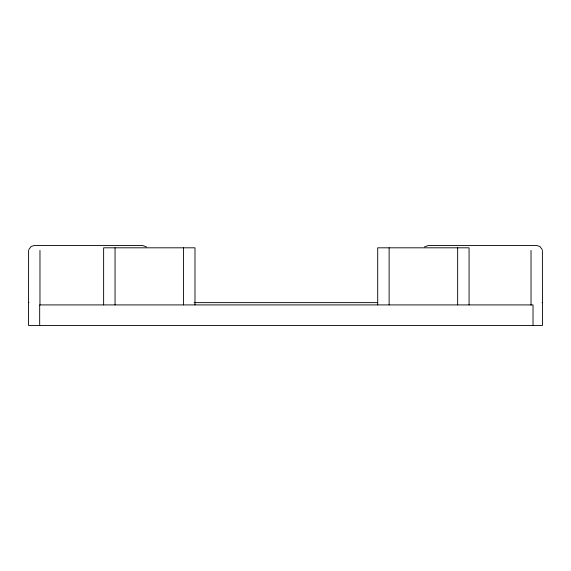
<?xml version="1.0" encoding="UTF-8"?>
<svg xmlns="http://www.w3.org/2000/svg" width="571" height="571" viewBox="0 0 571 571"><rect width="100%" height="100%" fill="white"/><g stroke="black" fill="none" stroke-linecap="round" stroke-linejoin="round"><path stroke-width="0.86" d="M39.977 250.426L39.97 305.142M28.607 250.426L28.55 325.47L542.45 325.47L542.393 250.426M28.778 249.634L31.169 246.436L34.26 245.53L142.75 245.53L146.49 246.922M424.51 246.922L428.25 245.53L536.74 245.53L539.831 246.436L542.222 249.634M28.55 302.63L28.943 302.63M194.104 302.63L377.788 302.63M542.057 302.63L542.45 302.63M531.023 250.426L531.03 305.142M533.021 325.47L533.021 304.914L39.677 304.914L39.677 325.47M469.069 304.914L469.069 247.814L377.709 247.814L377.709 304.914M457.649 247.814L457.649 304.914M389.129 247.814L389.129 304.914M194.989 304.914L194.989 247.814L103.629 247.814L103.629 304.914M183.569 247.814L183.569 304.914M115.049 247.814L115.049 304.914"/></g></svg>
